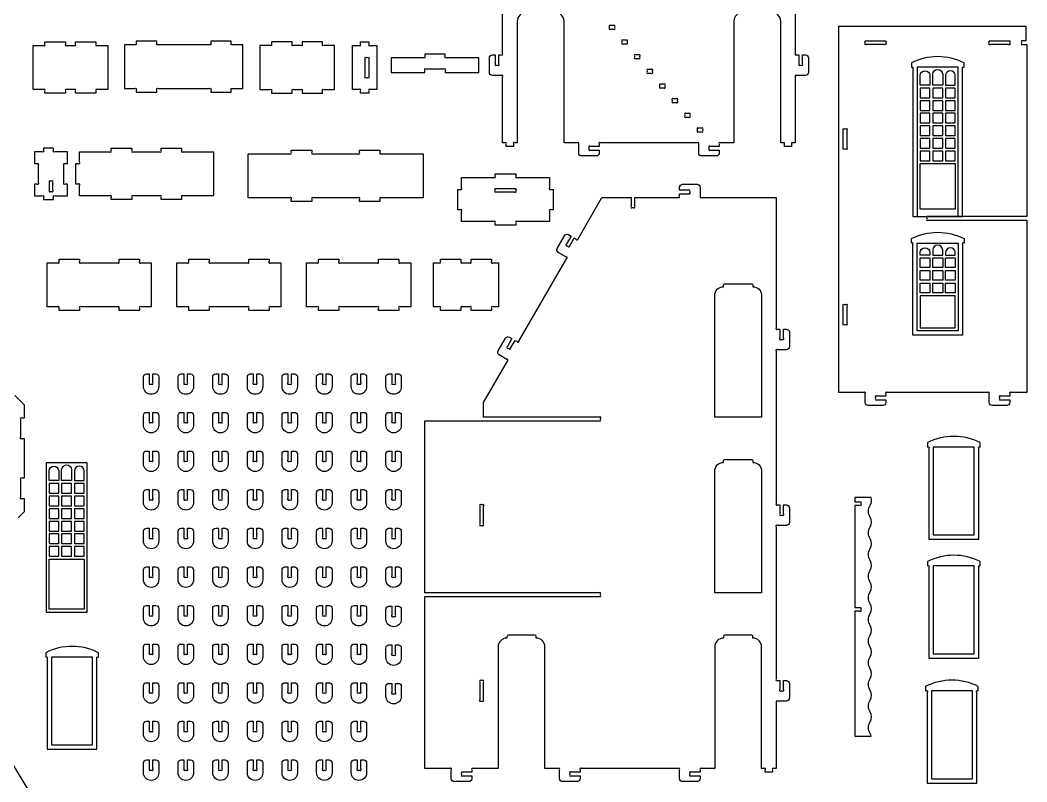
# Model space of a CAD drawing. Extents: x -47 to 298, y -129 to 173.
# Drawn here: x 160.6 to 298.2, y 3.6 to 107.6 of the extents above; entities that cross this region are included whole.
import ezdxf

# ---------------------------------------------------------------- set-up
doc = ezdxf.new("R2010")
doc.units = 0
doc.header["$MEASUREMENT"] = 0
doc.layers.get('0').update_dxf_attribs({"linetype": 'CONTINUOUS'})

msp = doc.modelspace()

# ---------------------------------------------------------------- linework, layer by layer
for points in [[(266.52, 123.9), (266.52, 103.06, 1), (266.69, 102.88), (267.02, 102.88), (267.02, 101.66, 1), (267.19, 101.48), (267.34, 101.48, 1), (267.52, 101.66), (267.52, 102.88), (267.92, 102.88, -0.414214), (268.32, 102.48), (268.32, 100.48, -0.414214), (267.92, 100.08), (266.69, 100.08, 1), (266.52, 99.9), (266.52, 90.88), (266.19, 90.88, 1), (266.02, 90.7), (266.02, 90.38), (265.02, 90.38), (265.02, 90.7, 1), (264.84, 90.88), (264.52, 90.88), (264.52, 107.48, 0.414214), (263.32, 108.68)], [(229.72, 108.68, 0.414214), (228.52, 107.48), (228.52, 90.88), (228.19, 90.88, 1), (228.02, 90.7), (228.02, 90.38), (227.02, 90.38), (227.02, 90.7, 1), (226.84, 90.88), (226.52, 90.88), (226.52, 99.9, 1), (226.34, 100.08), (225.12, 100.08, -0.414214), (224.72, 100.48), (224.72, 102.48, -0.414214), (225.12, 102.88), (225.52, 102.88), (225.52, 101.66, 1), (225.69, 101.48), (225.84, 101.48, 1), (226.02, 101.66), (226.02, 102.88), (226.34, 102.88, 1), (226.52, 103.06), (226.52, 114.38)], [(259.32, 108.68, 0.414214), (258.12, 107.48), (258.12, 90.88), (256.29, 90.88, 1), (256.12, 90.7), (256.12, 90.38), (254.89, 90.38, 1), (254.72, 90.2), (254.72, 90.06, 1), (254.89, 89.88), (256.12, 89.88), (256.12, 89.48, -0.414214), (255.72, 89.08), (253.72, 89.08, -0.414214), (253.32, 89.48), (253.32, 90.7, 1), (253.14, 90.88), (239.89, 90.88, 1), (239.72, 90.7), (239.72, 90.38), (238.49, 90.38, 1), (238.32, 90.2), (238.32, 90.06, 1), (238.49, 89.88), (239.72, 89.88), (239.72, 89.48, -0.414214), (239.32, 89.08), (237.32, 89.08, -0.414214), (236.92, 89.48), (236.92, 90.7, 1), (236.74, 90.88), (234.92, 90.88), (234.92, 107.48, 0.414214), (233.72, 108.68)], [(159.86, 56.38), (161.14, 55.1), (161.14, 53.46, -1), (160.96, 53.28), (160.82, 53.28, 1), (160.64, 53.1), (160.64, 50.66, 1), (160.82, 50.48), (161.14, 50.48), (161.14, 45.08), (160.82, 45.08, 1), (160.64, 44.9), (160.64, 42.46, 1), (160.82, 42.28), (161.14, 42.28), (161.14, 40.47), (160.31, 39.63)]]:
    msp.add_lwpolyline(points, format="xyb")
for points in [[(241.28, 106.38), (241.67, 106.38, 1), (241.85, 106.56), (241.85, 106.7, 1), (241.67, 106.88), (241.28, 106.88, 1), (241.1, 106.7), (241.1, 106.56, 1)], [(298.02, 104.79), (297.59, 104.79, 1), (297.42, 104.61), (297.42, 104.47, 1), (297.59, 104.29), (298.16, 104.29), (298.16, 80.79), (284.66, 80.79, 1), (284.48, 80.61), (284.48, 80.47, 1), (284.66, 80.29), (298.16, 80.29), (298.16, 56.79), (296, 56.79, 1), (295.82, 56.61), (295.82, 56.29), (294.6, 56.29, 1), (294.42, 56.11), (294.42, 55.97, 1), (294.6, 55.79), (295.82, 55.79), (295.82, 55.39, -0.414214), (295.42, 54.99), (293.42, 54.99, -0.414214), (293.02, 55.39), (293.02, 56.61, 1), (292.84, 56.79), (279.06, 56.79, 1), (278.88, 56.61), (278.88, 56.29), (277.66, 56.29, 1), (277.48, 56.11), (277.48, 55.97, 1), (277.66, 55.79), (278.88, 55.79), (278.88, 55.39, -0.414214), (278.48, 54.99), (276.48, 54.99, -0.414214), (276.08, 55.39), (276.08, 56.61, 1), (275.91, 56.79), (272.48, 56.79), (272.48, 106.79), (298.02, 106.79)], [(172.55, 98.15), (171.12, 98.15, 1), (170.95, 97.97), (170.95, 97.65), (168.15, 97.65), (168.15, 97.97, 1), (167.97, 98.15), (166.95, 98.15, 1), (166.77, 97.97), (166.77, 97.65), (163.97, 97.65), (163.97, 97.97, 1), (163.79, 98.15), (162.36, 98.15), (162.36, 104.15), (163.79, 104.15, 1), (163.97, 104.32), (163.97, 104.65), (166.77, 104.65), (166.77, 104.32, 1), (166.95, 104.15), (167.97, 104.15, 1), (168.15, 104.32), (168.15, 104.65), (170.95, 104.65), (170.95, 104.32, 1), (171.12, 104.15), (172.55, 104.15)], [(179.26, 97.78), (179.26, 98.1, -1), (179.44, 98.28), (186.46, 98.28, -1), (186.64, 98.1), (186.64, 97.78), (189.44, 97.78), (189.44, 98.1, -1), (189.61, 98.28), (191.04, 98.28), (191.04, 104.28), (189.61, 104.28, -1), (189.44, 104.46), (189.44, 104.78), (186.64, 104.78), (186.64, 104.46, -1), (186.46, 104.28), (179.44, 104.28, -1), (179.26, 104.46), (179.26, 104.78), (176.46, 104.78), (176.46, 104.46, -1), (176.28, 104.28), (174.85, 104.28), (174.85, 98.28), (176.28, 98.28, -1), (176.46, 98.1), (176.46, 97.78)], [(201.92, 97.65), (201.92, 97.97, -1), (202.1, 98.15), (203.53, 98.15), (203.53, 104.15), (202.1, 104.15, -1), (201.92, 104.32), (201.92, 104.65), (199.12, 104.65), (199.12, 104.32, -1), (198.95, 104.15), (197.93, 104.15, -1), (197.75, 104.32), (197.75, 104.65), (194.95, 104.65), (194.95, 104.15), (193.34, 104.15), (193.34, 98.15), (194.77, 98.15, -1), (194.95, 97.97), (194.95, 97.65), (197.75, 97.65), (197.75, 97.97, -1), (197.93, 98.15), (198.95, 98.15, -1), (199.12, 97.97), (199.12, 97.65)], [(209.35, 98.15), (208.41, 98.15, 1), (208.23, 97.97), (208.23, 97.65), (207.11, 97.65), (207.11, 97.97, 1), (206.94, 98.15), (205.99, 98.15), (205.99, 104.15), (206.94, 104.15, 1), (207.11, 104.32), (207.11, 104.65), (208.23, 104.65), (208.23, 104.32, 1), (208.41, 104.15), (209.35, 104.15)], [(242.82, 104.7), (242.82, 104.56, 1), (243, 104.38), (243.39, 104.38, 1), (243.57, 104.56), (243.57, 104.7, 1), (243.39, 104.88), (243, 104.88, 1)], [(276.26, 104.79), (278.71, 104.79, -1), (278.88, 104.61), (278.88, 104.47, -1), (278.71, 104.29), (276.26, 104.29, -1), (276.08, 104.47), (276.08, 104.61, -1)], [(295.64, 104.29), (293.2, 104.29, -1), (293.02, 104.47), (293.02, 104.61, -1), (293.2, 104.79), (295.64, 104.79, -1), (295.82, 104.61), (295.82, 104.47, -1)], [(208.23, 102.37), (208.23, 99.92, -1), (208.05, 99.75), (207.91, 99.75, -1), (207.73, 99.92), (207.73, 102.37, -1), (207.91, 102.55), (208.05, 102.55, -1)], [(215.87, 100.47), (215.87, 100.79, -1), (216.05, 100.97), (218.5, 100.97, -1), (218.67, 100.79), (218.67, 100.47), (223.27, 100.47), (223.27, 102.47), (218.85, 102.47, -1), (218.67, 102.64), (218.67, 102.97), (215.87, 102.97), (215.87, 102.64, -1), (215.7, 102.47), (211.27, 102.47), (211.27, 100.47)], [(245.29, 102.56), (245.29, 102.7, 1), (245.11, 102.88), (244.72, 102.88, 1), (244.54, 102.7), (244.54, 102.56, 1), (244.72, 102.38), (245.11, 102.38, 1)], [(282.38, 101.19), (282.4, 101.19, -1), (282.58, 101.01), (282.58, 80.79), (289.38, 80.79), (289.38, 101.01, -1), (289.55, 101.19), (289.58, 101.19), (289.58, 101.79, 0.238913), (282.38, 101.79)], [(246.44, 100.38), (246.83, 100.38, 1), (247.01, 100.56), (247.01, 100.7, 1), (246.83, 100.88), (246.44, 100.88, 1), (246.26, 100.7), (246.26, 100.56, 1)], [(284.9, 100.07), (284.9, 98.75), (283.58, 98.75), (283.58, 100.07, -1)], [(285.3, 98.75), (285.3, 100.21, -1), (286.66, 100.21), (286.66, 98.75)], [(287.06, 100.07), (287.06, 98.75), (288.38, 98.75), (288.38, 100.07, 1)], [(248.15, 98.38), (248.55, 98.38, 1), (248.72, 98.56), (248.72, 98.7, 1), (248.55, 98.88), (248.15, 98.88, 1), (247.98, 98.7), (247.98, 98.56, 1)], [(249.87, 96.38), (250.27, 96.38, 1), (250.44, 96.56), (250.44, 96.7, 1), (250.27, 96.88), (249.87, 96.88, 1), (249.7, 96.7), (249.7, 96.56, 1)], [(251.59, 94.38), (251.98, 94.38, 1), (252.16, 94.56), (252.16, 94.7, 1), (251.98, 94.88), (251.59, 94.88, 1), (251.41, 94.7), (251.41, 94.56, 1)], [(253.31, 92.38), (253.7, 92.38, 1), (253.88, 92.56), (253.88, 92.7, 1), (253.7, 92.88), (253.31, 92.88, 1), (253.13, 92.7), (253.13, 92.56, 1)], [(273.58, 92.61), (273.58, 90.17, -1), (273.41, 89.99), (273.33, 89.99), (273.26, 89.99, -1), (273.08, 90.17), (273.08, 92.61, -1), (273.26, 92.79), (273.41, 92.79, -1)], [(165.17, 83.13), (165.17, 83.45, -1), (165.34, 83.63), (167.07, 83.63), (167.07, 85.23), (166.74, 85.23, -1), (166.57, 85.41), (166.57, 87.85, -1), (166.74, 88.03), (167.07, 88.03), (167.07, 89.63), (165.34, 89.63, -1), (165.17, 89.81), (165.17, 90.13), (163.77, 90.13), (163.77, 89.81, -1), (163.59, 89.63), (162.57, 89.63), (162.57, 88.03), (162.89, 88.03, -1), (163.07, 87.85), (163.07, 85.41, -1), (162.89, 85.23), (162.57, 85.23), (162.57, 83.63), (163.59, 83.63, -1), (163.77, 83.45), (163.77, 83.13)], [(187, 83.63), (182.83, 83.63, 1), (182.66, 83.45), (182.66, 83.13), (179.86, 83.13), (179.86, 83.45, 1), (179.68, 83.63), (176.02, 83.63, 1), (175.84, 83.45), (175.84, 83.13), (173.04, 83.13), (173.04, 83.45, 1), (172.86, 83.63), (168.7, 83.63), (168.7, 85.05, 1), (168.52, 85.23), (168.2, 85.23), (168.2, 88.03), (168.52, 88.03, 1), (168.7, 88.21), (168.7, 89.63), (172.86, 89.63, 1), (173.04, 89.81), (173.04, 90.13), (175.84, 90.13), (175.84, 89.81, 1), (176.02, 89.63), (179.68, 89.63, 1), (179.86, 89.81), (179.86, 90.13), (182.66, 90.13), (182.66, 89.81, 1), (182.83, 89.63), (187, 89.63)], [(200.43, 89.86), (200.43, 89.54, 1), (200.61, 89.36), (206.79, 89.36, 1), (206.96, 89.54), (206.96, 89.86), (209.76, 89.86), (209.76, 89.54, 1), (209.94, 89.36), (215.66, 89.36), (215.66, 83.36), (209.94, 83.36, 1), (209.76, 83.19), (209.76, 82.86), (206.96, 82.86), (206.96, 83.19, 1), (206.79, 83.36), (200.61, 83.36, 1), (200.43, 83.19), (200.43, 82.86), (197.63, 82.86), (197.63, 83.19, 1), (197.45, 83.36), (191.74, 83.36), (191.74, 89.36), (197.45, 89.36, 1), (197.63, 89.54), (197.63, 89.86)], [(164.57, 85.45), (164.57, 84.41, 1), (164.74, 84.23), (164.89, 84.23, 1), (165.07, 84.41), (165.07, 85.45, 1), (164.89, 85.63), (164.74, 85.63, 1)], [(225.52, 79.62), (225.52, 79.94, 1), (225.34, 80.12), (220.92, 80.12), (220.92, 81.54, 1), (220.74, 81.72), (220.42, 81.72), (220.42, 84.52), (220.74, 84.52, 1), (220.92, 84.69), (220.92, 86.12), (225.34, 86.12, 1), (225.52, 86.29), (225.52, 86.62), (228.32, 86.62), (228.32, 86.29, 1), (228.5, 86.12), (232.92, 86.12), (232.92, 84.69, 1), (233.1, 84.52), (233.42, 84.52), (233.42, 81.72), (233.1, 81.72, 1), (232.92, 81.54), (232.92, 80.12), (228.5, 80.12, 1), (228.32, 79.94), (228.32, 79.62)], [(244.26, 82.02), (244.4, 82.02, 1), (244.58, 82.19), (244.58, 83.42), (250.71, 83.42), (250.71, 83.92), (251.94, 83.92, 1), (252.11, 84.09), (252.11, 84.24, 1), (251.94, 84.42), (250.71, 84.42), (250.71, 84.82, -0.414214), (251.11, 85.22), (253.11, 85.22, -0.414214), (253.51, 84.82), (253.51, 83.42), (263.91, 83.42), (263.91, 65.59, 1), (264.09, 65.42), (264.41, 65.42), (264.41, 64.19, 1), (264.59, 64.02), (264.74, 64.02, 1), (264.91, 64.19), (264.91, 65.42), (265.31, 65.42, -0.414214), (265.71, 65.02), (265.71, 63.02, -0.414214), (265.31, 62.62), (264.09, 62.62, 1), (263.91, 62.44), (263.91, 41.59, 1), (264.09, 41.42), (264.41, 41.42), (264.41, 40.19, 1), (264.59, 40.02), (264.74, 40.02, 1), (264.91, 40.19), (264.91, 41.42), (265.31, 41.42, -0.414214), (265.71, 41.02), (265.71, 39.02, -0.414214), (265.31, 38.62), (264.09, 38.62, 1), (263.91, 38.44), (263.91, 17.59, 1), (264.09, 17.42), (264.41, 17.42), (264.41, 16.19, 1), (264.59, 16.02), (264.74, 16.02, 1), (264.91, 16.19), (264.91, 17.42), (265.31, 17.42, -0.414214), (265.71, 17.02), (265.71, 15.02, -0.414214), (265.31, 14.62), (263.91, 14.62), (263.91, 5.42), (263.59, 5.42, 1), (263.41, 5.24), (263.41, 4.92), (262.41, 4.92), (262.41, 5.24, 1), (262.24, 5.42), (261.91, 5.42), (261.91, 22.02, 0.414214), (260.71, 23.22), (260.71, 23.42, 0.414214), (260.51, 23.62), (256.91, 23.62, 0.414214), (256.71, 23.42), (256.71, 23.22, 0.414214), (255.51, 22.02), (255.51, 5.42), (253.69, 5.42, 1), (253.51, 5.24), (253.51, 4.92), (252.29, 4.92, 1), (252.11, 4.74), (252.11, 4.59, 1), (252.29, 4.42), (253.51, 4.42), (253.51, 4.02, -0.414214), (253.11, 3.62), (251.11, 3.62, -0.414214), (250.71, 4.02), (250.71, 5.24, 1), (250.54, 5.42), (237.29, 5.42, 1), (237.11, 5.24), (237.11, 4.92), (235.89, 4.92, 1), (235.71, 4.74), (235.71, 4.59, 1), (235.89, 4.42), (237.11, 4.42), (237.11, 4.02, -0.414214), (236.71, 3.62), (234.71, 3.62, -0.414214), (234.31, 4.02), (234.31, 5.24, 1), (234.14, 5.42), (232.31, 5.42), (232.31, 22.02, 0.414214), (231.11, 23.22), (231.11, 23.42, 0.414214), (230.91, 23.62), (227.31, 23.62, 0.414214), (227.11, 23.42), (227.11, 23.22, 0.414214), (225.91, 22.02), (225.91, 5.42), (222.49, 5.42, 1), (222.31, 5.24), (222.31, 4.92), (221.09, 4.92, 1), (220.91, 4.74), (220.91, 4.59, 1), (221.09, 4.42), (222.31, 4.42), (222.31, 4.02, -0.414214), (221.91, 3.62), (219.91, 3.62, -0.414214), (219.51, 4.02), (219.51, 5.24, 1), (219.34, 5.42), (215.91, 5.42), (215.91, 28.92), (239.74, 28.92, 1), (239.91, 29.09), (239.91, 29.24, 1), (239.74, 29.42), (215.91, 29.42), (215.91, 52.92), (239.74, 52.92, 1), (239.91, 53.09), (239.91, 53.24, 1), (239.74, 53.42), (223.91, 53.42), (223.91, 55.42), (227.17, 61.05, 1), (227.1, 61.29), (226.04, 61.91, -0.414214), (225.9, 62.45), (226.9, 64.18, -0.414214), (227.44, 64.33), (227.79, 64.13), (227.18, 63.07, 1), (227.24, 62.83), (227.37, 62.76, 1), (227.61, 62.82), (228.22, 63.88), (228.5, 63.72, 1), (228.74, 63.78), (235.25, 75.05, 1), (235.18, 75.29), (234.13, 75.91, -0.414214), (233.98, 76.45), (234.98, 78.18, -0.414214), (235.53, 78.33), (235.87, 78.13), (235.26, 77.07, 1), (235.32, 76.83), (235.45, 76.76, 1), (235.69, 76.82), (236.3, 77.88), (236.58, 77.72, 1), (236.83, 77.78), (240.08, 83.42), (244.08, 83.42), (244.08, 82.19, 1)], [(228.14, 84.12), (225.7, 84.12, -1), (225.52, 84.29), (225.52, 84.44, -1), (225.7, 84.62), (228.14, 84.62, -1), (228.32, 84.44), (228.32, 84.29, -1)], [(289.58, 77.19), (289.55, 77.19, 1), (289.38, 77.01), (289.38, 64.59), (282.58, 64.59), (282.58, 77.01, 1), (282.4, 77.19), (282.38, 77.19), (282.38, 77.79, -0.238913), (289.58, 77.79)], [(284.9, 75.87), (284.9, 75.55), (283.58, 75.55), (283.58, 75.87, -1)], [(286.66, 75.55), (286.66, 76.21, 1), (285.3, 76.21), (285.3, 75.55)], [(287.06, 75.87), (287.06, 75.55), (288.38, 75.55), (288.38, 75.87, 1)], [(178.51, 68.48), (177.08, 68.48, 1), (176.9, 68.3), (176.9, 67.98), (174.1, 67.98), (174.1, 68.3, 1), (173.92, 68.48), (168.88, 68.48, 1), (168.7, 68.3), (168.7, 67.98), (165.9, 67.98), (165.9, 68.3, 1), (165.72, 68.48), (164.29, 68.48), (164.29, 74.48), (165.72, 74.48, 1), (165.9, 74.66), (165.9, 74.98), (168.7, 74.98), (168.7, 74.66, 1), (168.88, 74.48), (173.92, 74.48, 1), (174.1, 74.66), (174.1, 74.98), (176.9, 74.98), (176.9, 74.66, 1), (177.08, 74.48), (178.51, 74.48)], [(182.02, 74.48), (183.45, 74.48, 1), (183.62, 74.66), (183.62, 74.98), (186.42, 74.98), (186.42, 74.66, 1), (186.6, 74.48), (191.65, 74.48, 1), (191.83, 74.66), (191.83, 74.98), (194.63, 74.98), (194.63, 74.66, 1), (194.8, 74.48), (196.23, 74.48), (196.23, 68.48), (194.8, 68.48, 1), (194.63, 68.3), (194.63, 67.98), (191.83, 67.98), (191.83, 68.3, 1), (191.65, 68.48), (186.6, 68.48, 1), (186.42, 68.3), (186.42, 67.98), (183.62, 67.98), (183.62, 68.3, 1), (183.45, 68.48), (182.02, 68.48)], [(199.74, 74.48), (201.17, 74.48, 1), (201.35, 74.66), (201.35, 74.98), (204.15, 74.98), (204.15, 74.66, 1), (204.33, 74.48), (209.37, 74.48, 1), (209.55, 74.66), (209.55, 74.98), (212.35, 74.98), (212.35, 74.66, 1), (212.53, 74.48), (213.96, 74.48), (213.96, 68.48), (212.53, 68.48, 1), (212.35, 68.3), (212.35, 67.98), (209.55, 67.98), (209.55, 68.3, 1), (209.37, 68.48), (204.33, 68.48, 1), (204.15, 68.3), (204.15, 67.98), (201.35, 67.98), (201.35, 68.3, 1), (201.17, 68.48), (199.74, 68.48)], [(217.06, 74.48), (217.86, 74.48, 1), (218.03, 74.66), (218.03, 74.98), (220.83, 74.98), (220.83, 74.66, 1), (221.01, 74.48), (222.03, 74.48, 1), (222.21, 74.66), (222.21, 74.98), (225.01, 74.98), (225.01, 74.66, 1), (225.19, 74.48), (225.98, 74.48), (225.98, 68.48), (225.19, 68.48, 1), (225.01, 68.3), (225.01, 67.98), (222.21, 67.98), (222.21, 68.3, 1), (222.03, 68.48), (221.01, 68.48, 1), (220.83, 68.3), (220.83, 67.98), (218.03, 67.98), (218.03, 68.3, 1), (217.86, 68.48), (217.06, 68.48)], [(261.91, 70.02), (261.91, 53.42), (255.51, 53.42), (255.51, 70.02, -0.414214), (256.71, 71.22), (256.71, 71.42, -0.414214), (256.91, 71.62), (260.51, 71.62, -0.414214), (260.71, 71.42), (260.71, 71.22, -0.414214)], [(273.58, 68.61), (273.58, 66.17, -1), (273.41, 65.99), (273.33, 65.99), (273.26, 65.99, -1), (273.08, 66.17), (273.08, 68.61, -1), (273.26, 68.79), (273.41, 68.79, -1)], [(178.24, 59.32), (178.24, 58.1, 1), (178.42, 57.92), (178.57, 57.92, 1), (178.74, 58.1), (178.74, 59.32), (179.14, 59.32, -0.414214), (179.54, 58.92), (179.54, 57.57, -1), (177.44, 57.57), (177.44, 58.92, -0.414214), (177.84, 59.32)], [(182.98, 59.32), (182.98, 58.1, 1), (183.15, 57.92), (183.3, 57.92, 1), (183.48, 58.1), (183.48, 59.32), (183.88, 59.32, -0.414214), (184.28, 58.92), (184.28, 57.57, -1), (182.18, 57.57), (182.18, 58.92, -0.414214), (182.58, 59.32)], [(187.71, 59.32), (187.71, 58.1, 1), (187.89, 57.92), (188.03, 57.92, 1), (188.21, 58.1), (188.21, 59.32), (188.61, 59.32, -0.414214), (189.01, 58.92), (189.01, 57.57, -1), (186.91, 57.57), (186.91, 58.92, -0.414214), (187.31, 59.32)], [(192.44, 59.32), (192.44, 58.1, 1), (192.62, 57.92), (192.77, 57.92, 1), (192.94, 58.1), (192.94, 59.32), (193.34, 59.32, -0.414214), (193.74, 58.92), (193.74, 57.57, -1), (191.64, 57.57), (191.64, 58.92, -0.414214), (192.04, 59.32)], [(197.18, 59.32), (197.18, 58.1, 1), (197.35, 57.92), (197.5, 57.92, 1), (197.68, 58.1), (197.68, 59.32), (198.08, 59.32, -0.414214), (198.48, 58.92), (198.48, 57.57, -1), (196.38, 57.57), (196.38, 58.92, -0.414214), (196.78, 59.32)], [(201.91, 59.32), (201.91, 58.1, 1), (202.09, 57.92), (202.23, 57.92, 1), (202.41, 58.1), (202.41, 59.32), (202.81, 59.32, -0.414214), (203.21, 58.92), (203.21, 57.57, -1), (201.11, 57.57), (201.11, 58.92, -0.414214), (201.51, 59.32)], [(206.64, 59.32), (206.64, 58.1, 1), (206.82, 57.92), (206.97, 57.92, 1), (207.14, 58.1), (207.14, 59.32), (207.54, 59.32, -0.414214), (207.94, 58.92), (207.94, 57.57, -1), (205.84, 57.57), (205.84, 58.92, -0.414214), (206.24, 59.32)], [(211.38, 59.32), (211.38, 58.1, 1), (211.55, 57.92), (211.7, 57.92, 1), (211.88, 58.1), (211.88, 59.32), (212.28, 59.32, -0.414214), (212.68, 58.92), (212.68, 57.57, -1), (210.58, 57.57), (210.58, 58.92, -0.414214), (210.98, 59.32)], [(178.24, 54.05), (178.24, 52.82, 1), (178.42, 52.65), (178.57, 52.65, 1), (178.74, 52.82), (178.74, 54.05), (179.14, 54.05, -0.414214), (179.54, 53.65), (179.54, 52.3, -1), (177.44, 52.3), (177.44, 53.65, -0.414214), (177.84, 54.05)], [(182.98, 54.05), (182.98, 52.82, 1), (183.15, 52.65), (183.3, 52.65, 1), (183.48, 52.82), (183.48, 54.05), (183.88, 54.05, -0.414214), (184.28, 53.65), (184.28, 52.3, -1), (182.18, 52.3), (182.18, 53.65, -0.414214), (182.58, 54.05)], [(187.71, 54.05), (187.71, 52.82, 1), (187.89, 52.65), (188.03, 52.65, 1), (188.21, 52.82), (188.21, 54.05), (188.61, 54.05, -0.414214), (189.01, 53.65), (189.01, 52.3, -1), (186.91, 52.3), (186.91, 53.65, -0.414214), (187.31, 54.05)], [(192.44, 54.05), (192.44, 52.82, 1), (192.62, 52.65), (192.77, 52.65, 1), (192.94, 52.82), (192.94, 54.05), (193.34, 54.05, -0.414214), (193.74, 53.65), (193.74, 52.3, -1), (191.64, 52.3), (191.64, 53.65, -0.414214), (192.04, 54.05)], [(197.18, 54.05), (197.18, 52.82, 1), (197.35, 52.65), (197.5, 52.65, 1), (197.68, 52.82), (197.68, 54.05), (198.08, 54.05, -0.414214), (198.48, 53.65), (198.48, 52.3, -1), (196.38, 52.3), (196.38, 53.65, -0.414214), (196.78, 54.05)], [(201.91, 54.05), (201.91, 52.82, 1), (202.09, 52.65), (202.23, 52.65, 1), (202.41, 52.82), (202.41, 54.05), (202.81, 54.05, -0.414214), (203.21, 53.65), (203.21, 52.3, -1), (201.11, 52.3), (201.11, 53.65, -0.414214), (201.51, 54.05)], [(206.64, 54.05), (206.64, 52.82, 1), (206.82, 52.65), (206.97, 52.65, 1), (207.14, 52.82), (207.14, 54.05), (207.54, 54.05, -0.414214), (207.94, 53.65), (207.94, 52.3, -1), (205.84, 52.3), (205.84, 53.65, -0.414214), (206.24, 54.05)], [(211.38, 54.05), (211.38, 52.82, 1), (211.55, 52.65), (211.7, 52.65, 1), (211.88, 52.82), (211.88, 54.05), (212.28, 54.05, -0.414214), (212.68, 53.65), (212.68, 52.3, -1), (210.58, 52.3), (210.58, 53.65, -0.414214), (210.98, 54.05)], [(284.58, 49.32), (284.6, 49.32, -1), (284.78, 49.14), (284.78, 36.72), (291.58, 36.72), (291.58, 49.14, -1), (291.76, 49.32), (291.78, 49.32), (291.78, 49.92, 0.238913), (284.58, 49.92)], [(178.24, 48.77), (178.24, 47.55, 1), (178.42, 47.37), (178.57, 47.37, 1), (178.74, 47.55), (178.74, 48.77), (179.14, 48.77, -0.414214), (179.54, 48.37), (179.54, 47.02, -1), (177.44, 47.02), (177.44, 48.37, -0.414214), (177.84, 48.77)], [(182.98, 48.77), (182.98, 47.55, 1), (183.15, 47.37), (183.3, 47.37, 1), (183.48, 47.55), (183.48, 48.77), (183.88, 48.77, -0.414214), (184.28, 48.37), (184.28, 47.02, -1), (182.18, 47.02), (182.18, 48.37, -0.414214), (182.58, 48.77)], [(187.71, 48.77), (187.71, 47.55, 1), (187.89, 47.37), (188.03, 47.37, 1), (188.21, 47.55), (188.21, 48.77), (188.61, 48.77, -0.414214), (189.01, 48.37), (189.01, 47.02, -1), (186.91, 47.02), (186.91, 48.37, -0.414214), (187.31, 48.77)], [(192.44, 48.77), (192.44, 47.55, 1), (192.62, 47.37), (192.77, 47.37, 1), (192.94, 47.55), (192.94, 48.77), (193.34, 48.77, -0.414214), (193.74, 48.37), (193.74, 47.02, -1), (191.64, 47.02), (191.64, 48.37, -0.414214), (192.04, 48.77)], [(197.18, 48.77), (197.18, 47.55, 1), (197.35, 47.37), (197.5, 47.37, 1), (197.68, 47.55), (197.68, 48.77), (198.08, 48.77, -0.414214), (198.48, 48.37), (198.48, 47.02, -1), (196.38, 47.02), (196.38, 48.37, -0.414214), (196.78, 48.77)], [(201.91, 48.77), (201.91, 47.55, 1), (202.09, 47.37), (202.23, 47.37, 1), (202.41, 47.55), (202.41, 48.77), (202.81, 48.77, -0.414214), (203.21, 48.37), (203.21, 47.02, -1), (201.11, 47.02), (201.11, 48.37, -0.414214), (201.51, 48.77)], [(206.64, 48.77), (206.64, 47.55, 1), (206.82, 47.37), (206.97, 47.37, 1), (207.14, 47.55), (207.14, 48.77), (207.54, 48.77, -0.414214), (207.94, 48.37), (207.94, 47.02, -1), (205.84, 47.02), (205.84, 48.37, -0.414214), (206.24, 48.77)], [(211.38, 48.77), (211.38, 47.55, 1), (211.55, 47.37), (211.7, 47.37, 1), (211.88, 47.55), (211.88, 48.77), (212.28, 48.77, -0.414214), (212.68, 48.37), (212.68, 47.02, -1), (210.58, 47.02), (210.58, 48.37, -0.414214), (210.98, 48.77)], [(166.26, 44.73), (166.26, 46.2, -1), (167.62, 46.2), (167.62, 44.73)], [(261.91, 46.02), (261.91, 29.42), (255.51, 29.42), (255.51, 46.02, -0.414214), (256.71, 47.22), (256.71, 47.42, -0.414214), (256.91, 47.62), (260.51, 47.62, -0.414214), (260.71, 47.42), (260.71, 47.22, -0.414214)], [(165.86, 46.05), (165.86, 44.73), (164.54, 44.73), (164.54, 46.05, -1)], [(168.02, 46.05), (168.02, 44.73), (169.34, 44.73), (169.34, 46.05, 1)], [(178.24, 43.5), (178.24, 42.28, 1), (178.42, 42.1), (178.57, 42.1, 1), (178.74, 42.28), (178.74, 43.5), (179.14, 43.5, -0.414214), (179.54, 43.1), (179.54, 41.75, -1), (177.44, 41.75), (177.44, 43.1, -0.414214), (177.84, 43.5)], [(182.98, 43.5), (182.98, 42.28, 1), (183.15, 42.1), (183.3, 42.1, 1), (183.48, 42.28), (183.48, 43.5), (183.88, 43.5, -0.414214), (184.28, 43.1), (184.28, 41.75, -1), (182.18, 41.75), (182.18, 43.1, -0.414214), (182.58, 43.5)], [(187.71, 43.5), (187.71, 42.28, 1), (187.89, 42.1), (188.03, 42.1, 1), (188.21, 42.28), (188.21, 43.5), (188.61, 43.5, -0.414214), (189.01, 43.1), (189.01, 41.75, -1), (186.91, 41.75), (186.91, 43.1, -0.414214), (187.31, 43.5)], [(192.44, 43.5), (192.44, 42.28, 1), (192.62, 42.1), (192.77, 42.1, 1), (192.94, 42.28), (192.94, 43.5), (193.34, 43.5, -0.414214), (193.74, 43.1), (193.74, 41.75, -1), (191.64, 41.75), (191.64, 43.1, -0.414214), (192.04, 43.5)], [(197.18, 43.5), (197.18, 42.28, 1), (197.35, 42.1), (197.5, 42.1, 1), (197.68, 42.28), (197.68, 43.5), (198.08, 43.5, -0.414214), (198.48, 43.1), (198.48, 41.75, -1), (196.38, 41.75), (196.38, 43.1, -0.414214), (196.78, 43.5)], [(201.91, 43.5), (201.91, 42.28, 1), (202.09, 42.1), (202.23, 42.1, 1), (202.41, 42.28), (202.41, 43.5), (202.81, 43.5, -0.414214), (203.21, 43.1), (203.21, 41.75, -1), (201.11, 41.75), (201.11, 43.1, -0.414214), (201.51, 43.5)], [(206.64, 43.5), (206.64, 42.28, 1), (206.82, 42.1), (206.97, 42.1, 1), (207.14, 42.28), (207.14, 43.5), (207.54, 43.5, -0.414214), (207.94, 43.1), (207.94, 41.75, -1), (205.84, 41.75), (205.84, 43.1, -0.414214), (206.24, 43.5)], [(211.38, 43.5), (211.38, 42.28, 1), (211.55, 42.1), (211.7, 42.1, 1), (211.88, 42.28), (211.88, 43.5), (212.28, 43.5, -0.414214), (212.68, 43.1), (212.68, 41.75, -1), (210.58, 41.75), (210.58, 43.1, -0.414214), (210.98, 43.5)], [(223.41, 41.24), (223.41, 38.79, 1), (223.59, 38.62), (223.66, 38.62), (223.74, 38.62, 1), (223.91, 38.79), (223.91, 41.24, 1), (223.74, 41.42), (223.59, 41.42, 1)], [(276.9, 9.84, 0.076889), (276.75, 10.17, -0.300981), (276.75, 11.8, 0.300981), (276.75, 13.13, -0.300981), (276.75, 14.76, 0.300981), (276.75, 16.08, -0.300981), (276.75, 17.72, 0.300981), (276.75, 19.04, -0.300981), (276.75, 20.67, 0.300981), (276.75, 22, -0.300981), (276.75, 23.63, 0.300981), (276.75, 24.95, -0.300981), (276.75, 26.59, 0.300981), (276.75, 27.91, -0.300981), (276.75, 29.54, 0.300981), (276.75, 30.87, -0.300981), (276.75, 32.5, 0.300981), (276.75, 33.82, -0.300981), (276.75, 35.46, 0.300981), (276.75, 36.78, -0.300981), (276.75, 38.41, 0.300981), (276.75, 39.74, -0.300981), (276.75, 41.37, 0.236244), (276.88, 42.43), (274.66, 42.43), (274.66, 41.83), (275.29, 41.83, -1), (275.46, 41.66), (275.46, 41.51, -1), (275.29, 41.33), (274.66, 41.33), (274.66, 27.39), (275.29, 27.39, -1), (275.46, 27.21), (275.46, 27.07, -1), (275.29, 26.89), (274.66, 26.89), (274.66, 9.84)], [(178.24, 38.23), (178.24, 37, 1), (178.42, 36.83), (178.57, 36.83, 1), (178.74, 37), (178.74, 38.23), (179.14, 38.23, -0.414214), (179.54, 37.83), (179.54, 36.48, -1), (177.44, 36.48), (177.44, 37.83, -0.414214), (177.84, 38.23)], [(182.98, 38.23), (182.98, 37, 1), (183.15, 36.83), (183.3, 36.83, 1), (183.48, 37), (183.48, 38.23), (183.88, 38.23, -0.414214), (184.28, 37.83), (184.28, 36.48, -1), (182.18, 36.48), (182.18, 37.83, -0.414214), (182.58, 38.23)], [(187.71, 38.23), (187.71, 37, 1), (187.89, 36.83), (188.03, 36.83, 1), (188.21, 37), (188.21, 38.23), (188.61, 38.23, -0.414214), (189.01, 37.83), (189.01, 36.48, -1), (186.91, 36.48), (186.91, 37.83, -0.414214), (187.31, 38.23)], [(192.44, 38.23), (192.44, 37, 1), (192.62, 36.83), (192.77, 36.83, 1), (192.94, 37), (192.94, 38.23), (193.34, 38.23, -0.414214), (193.74, 37.83), (193.74, 36.48, -1), (191.64, 36.48), (191.64, 37.83, -0.414214), (192.04, 38.23)], [(197.18, 38.23), (197.18, 37, 1), (197.35, 36.83), (197.5, 36.83, 1), (197.68, 37), (197.68, 38.23), (198.08, 38.23, -0.414214), (198.48, 37.83), (198.48, 36.48, -1), (196.38, 36.48), (196.38, 37.83, -0.414214), (196.78, 38.23)], [(201.91, 38.23), (201.91, 37, 1), (202.09, 36.83), (202.23, 36.83, 1), (202.41, 37), (202.41, 38.23), (202.81, 38.23, -0.414214), (203.21, 37.83), (203.21, 36.48, -1), (201.11, 36.48), (201.11, 37.83, -0.414214), (201.51, 38.23)], [(206.64, 38.23), (206.64, 37, 1), (206.82, 36.83), (206.97, 36.83, 1), (207.14, 37), (207.14, 38.23), (207.54, 38.23, -0.414214), (207.94, 37.83), (207.94, 36.48, -1), (205.84, 36.48), (205.84, 37.83, -0.414214), (206.24, 38.23)], [(211.38, 38.23), (211.38, 37, 1), (211.55, 36.83), (211.7, 36.83, 1), (211.88, 37), (211.88, 38.23), (212.28, 38.23, -0.414214), (212.68, 37.83), (212.68, 36.48, -1), (210.58, 36.48), (210.58, 37.83, -0.414214), (210.98, 38.23)], [(284.58, 33.08), (284.6, 33.08, -1), (284.78, 32.9), (284.78, 20.48), (291.58, 20.48), (291.58, 32.9, -1), (291.76, 33.08), (291.78, 33.08), (291.78, 33.68, 0.238913), (284.58, 33.68)], [(178.24, 32.95), (178.24, 31.73, 1), (178.42, 31.55), (178.57, 31.55, 1), (178.74, 31.73), (178.74, 32.95), (179.14, 32.95, -0.414214), (179.54, 32.55), (179.54, 31.2, -1), (177.44, 31.2), (177.44, 32.55, -0.414214), (177.84, 32.95)], [(182.98, 32.95), (182.98, 31.73, 1), (183.15, 31.55), (183.3, 31.55, 1), (183.48, 31.73), (183.48, 32.95), (183.88, 32.95, -0.414214), (184.28, 32.55), (184.28, 31.2, -1), (182.18, 31.2), (182.18, 32.55, -0.414214), (182.58, 32.95)], [(187.71, 32.95), (187.71, 31.73, 1), (187.89, 31.55), (188.03, 31.55, 1), (188.21, 31.73), (188.21, 32.95), (188.61, 32.95, -0.414214), (189.01, 32.55), (189.01, 31.2, -1), (186.91, 31.2), (186.91, 32.55, -0.414214), (187.31, 32.95)], [(192.44, 32.95), (192.44, 31.73, 1), (192.62, 31.55), (192.77, 31.55, 1), (192.94, 31.73), (192.94, 32.95), (193.34, 32.95, -0.414214), (193.74, 32.55), (193.74, 31.2, -1), (191.64, 31.2), (191.64, 32.55, -0.414214), (192.04, 32.95)], [(197.18, 32.95), (197.18, 31.73, 1), (197.35, 31.55), (197.5, 31.55, 1), (197.68, 31.73), (197.68, 32.95), (198.08, 32.95, -0.414214), (198.48, 32.55), (198.48, 31.2, -1), (196.38, 31.2), (196.38, 32.55, -0.414214), (196.78, 32.95)], [(201.91, 32.95), (201.91, 31.73, 1), (202.09, 31.55), (202.23, 31.55, 1), (202.41, 31.73), (202.41, 32.95), (202.81, 32.95, -0.414214), (203.21, 32.55), (203.21, 31.2, -1), (201.11, 31.2), (201.11, 32.55, -0.414214), (201.51, 32.95)], [(206.64, 32.95), (206.64, 31.73, 1), (206.82, 31.55), (206.97, 31.55, 1), (207.14, 31.73), (207.14, 32.95), (207.54, 32.95, -0.414214), (207.94, 32.55), (207.94, 31.2, -1), (205.84, 31.2), (205.84, 32.55, -0.414214), (206.24, 32.95)], [(211.38, 32.95), (211.38, 31.73, 1), (211.55, 31.55), (211.7, 31.55, 1), (211.88, 31.73), (211.88, 32.95), (212.28, 32.95, -0.414214), (212.68, 32.55), (212.68, 31.2, -1), (210.58, 31.2), (210.58, 32.55, -0.414214), (210.98, 32.95)], [(178.24, 27.68), (178.24, 26.46, 1), (178.42, 26.28), (178.57, 26.28, 1), (178.74, 26.46), (178.74, 27.68), (179.14, 27.68, -0.414214), (179.54, 27.28), (179.54, 25.93, -1), (177.44, 25.93), (177.44, 27.28, -0.414214), (177.84, 27.68)], [(182.98, 27.68), (182.98, 26.46, 1), (183.15, 26.28), (183.3, 26.28, 1), (183.48, 26.46), (183.48, 27.68), (183.88, 27.68, -0.414214), (184.28, 27.28), (184.28, 25.93, -1), (182.18, 25.93), (182.18, 27.28, -0.414214), (182.58, 27.68)], [(187.71, 27.68), (187.71, 26.46, 1), (187.89, 26.28), (188.03, 26.28, 1), (188.21, 26.46), (188.21, 27.68), (188.61, 27.68, -0.414214), (189.01, 27.28), (189.01, 25.93, -1), (186.91, 25.93), (186.91, 27.28, -0.414214), (187.31, 27.68)], [(192.44, 27.68), (192.44, 26.46, 1), (192.62, 26.28), (192.77, 26.28, 1), (192.94, 26.46), (192.94, 27.68), (193.34, 27.68, -0.414214), (193.74, 27.28), (193.74, 25.93, -1), (191.64, 25.93), (191.64, 27.28, -0.414214), (192.04, 27.68)], [(197.18, 27.68), (197.18, 26.46, 1), (197.35, 26.28), (197.5, 26.28, 1), (197.68, 26.46), (197.68, 27.68), (198.08, 27.68, -0.414214), (198.48, 27.28), (198.48, 25.93, -1), (196.38, 25.93), (196.38, 27.28, -0.414214), (196.78, 27.68)], [(201.91, 27.68), (201.91, 26.46, 1), (202.09, 26.28), (202.23, 26.28, 1), (202.41, 26.46), (202.41, 27.68), (202.81, 27.68, -0.414214), (203.21, 27.28), (203.21, 25.93, -1), (201.11, 25.93), (201.11, 27.28, -0.414214), (201.51, 27.68)], [(206.64, 27.68), (206.64, 26.46, 1), (206.82, 26.28), (206.97, 26.28, 1), (207.14, 26.46), (207.14, 27.68), (207.54, 27.68, -0.414214), (207.94, 27.28), (207.94, 25.93, -1), (205.84, 25.93), (205.84, 27.28, -0.414214), (206.24, 27.68)], [(211.38, 27.57), (211.38, 26.35, 1), (211.55, 26.17), (211.7, 26.17, 1), (211.88, 26.35), (211.88, 27.57), (212.28, 27.57, -0.414214), (212.68, 27.17), (212.68, 25.82, -1), (210.58, 25.82), (210.58, 27.17, -0.414214), (210.98, 27.57)], [(164.09, 20.63), (164.11, 20.63, -1), (164.29, 20.45), (164.29, 8.03), (171.09, 8.03), (171.09, 20.45, -1), (171.27, 20.63), (171.29, 20.63), (171.29, 21.23, 0.238913), (164.09, 21.23)], [(178.24, 22.41), (178.24, 21.18, 1), (178.42, 21.01), (178.57, 21.01, 1), (178.74, 21.18), (178.74, 22.41), (179.14, 22.41, -0.414214), (179.54, 22.01), (179.54, 20.66, -1), (177.44, 20.66), (177.44, 22.01, -0.414214), (177.84, 22.41)], [(182.98, 22.41), (182.98, 21.18, 1), (183.15, 21.01), (183.3, 21.01, 1), (183.48, 21.18), (183.48, 22.41), (183.88, 22.41, -0.414214), (184.28, 22.01), (184.28, 20.66, -1), (182.18, 20.66), (182.18, 22.01, -0.414214), (182.58, 22.41)], [(187.71, 22.41), (187.71, 21.18, 1), (187.89, 21.01), (188.03, 21.01, 1), (188.21, 21.18), (188.21, 22.41), (188.61, 22.41, -0.414214), (189.01, 22.01), (189.01, 20.66, -1), (186.91, 20.66), (186.91, 22.01, -0.414214), (187.31, 22.41)], [(192.44, 22.41), (192.44, 21.18, 1), (192.62, 21.01), (192.77, 21.01, 1), (192.94, 21.18), (192.94, 22.41), (193.34, 22.41, -0.414214), (193.74, 22.01), (193.74, 20.66, -1), (191.64, 20.66), (191.64, 22.01, -0.414214), (192.04, 22.41)], [(197.18, 22.41), (197.18, 21.18, 1), (197.35, 21.01), (197.5, 21.01, 1), (197.68, 21.18), (197.68, 22.41), (198.08, 22.41, -0.414214), (198.48, 22.01), (198.48, 20.66, -1), (196.38, 20.66), (196.38, 22.01, -0.414214), (196.78, 22.41)], [(201.91, 22.41), (201.91, 21.18, 1), (202.09, 21.01), (202.23, 21.01, 1), (202.41, 21.18), (202.41, 22.41), (202.81, 22.41, -0.414214), (203.21, 22.01), (203.21, 20.66, -1), (201.11, 20.66), (201.11, 22.01, -0.414214), (201.51, 22.41)], [(206.64, 22.41), (206.64, 21.18, 1), (206.82, 21.01), (206.97, 21.01, 1), (207.14, 21.18), (207.14, 22.41), (207.54, 22.41, -0.414214), (207.94, 22.01), (207.94, 20.66, -1), (205.84, 20.66), (205.84, 22.01, -0.414214), (206.24, 22.41)], [(211.38, 22.3), (211.38, 21.08, 1), (211.55, 20.9), (211.7, 20.9, 1), (211.88, 21.08), (211.88, 22.3), (212.28, 22.3, -0.414214), (212.68, 21.9), (212.68, 20.55, -1), (210.58, 20.55), (210.58, 21.9, -0.414214), (210.98, 22.3)], [(178.24, 17.13), (178.24, 15.91, 1), (178.42, 15.73), (178.57, 15.73, 1), (178.74, 15.91), (178.74, 17.13), (179.14, 17.13, -0.414214), (179.54, 16.73), (179.54, 15.38, -1), (177.44, 15.38), (177.44, 16.73, -0.414214), (177.84, 17.13)], [(182.98, 17.13), (182.98, 15.91, 1), (183.15, 15.73), (183.3, 15.73, 1), (183.48, 15.91), (183.48, 17.13), (183.88, 17.13, -0.414214), (184.28, 16.73), (184.28, 15.38, -1), (182.18, 15.38), (182.18, 16.73, -0.414214), (182.58, 17.13)], [(187.71, 17.13), (187.71, 15.91, 1), (187.89, 15.73), (188.03, 15.73, 1), (188.21, 15.91), (188.21, 17.13), (188.61, 17.13, -0.414214), (189.01, 16.73), (189.01, 15.38, -1), (186.91, 15.38), (186.91, 16.73, -0.414214), (187.31, 17.13)], [(192.44, 17.13), (192.44, 15.91, 1), (192.62, 15.73), (192.77, 15.73, 1), (192.94, 15.91), (192.94, 17.13), (193.34, 17.13, -0.414214), (193.74, 16.73), (193.74, 15.38, -1), (191.64, 15.38), (191.64, 16.73, -0.414214), (192.04, 17.13)], [(197.18, 17.13), (197.18, 15.91, 1), (197.35, 15.73), (197.5, 15.73, 1), (197.68, 15.91), (197.68, 17.13), (198.08, 17.13, -0.414214), (198.48, 16.73), (198.48, 15.38, -1), (196.38, 15.38), (196.38, 16.73, -0.414214), (196.78, 17.13)], [(201.91, 17.13), (201.91, 15.91, 1), (202.09, 15.73), (202.23, 15.73, 1), (202.41, 15.91), (202.41, 17.13), (202.81, 17.13, -0.414214), (203.21, 16.73), (203.21, 15.38, -1), (201.11, 15.38), (201.11, 16.73, -0.414214), (201.51, 17.13)], [(206.64, 17.13), (206.64, 15.91, 1), (206.82, 15.73), (206.97, 15.73, 1), (207.14, 15.91), (207.14, 17.13), (207.54, 17.13, -0.414214), (207.94, 16.73), (207.94, 15.38, -1), (205.84, 15.38), (205.84, 16.73, -0.414214), (206.24, 17.13)], [(211.38, 17.03), (211.38, 15.8, 1), (211.55, 15.63), (211.7, 15.63, 1), (211.88, 15.8), (211.88, 17.03), (212.28, 17.03, -0.414214), (212.68, 16.63), (212.68, 15.28, -1), (210.58, 15.28), (210.58, 16.63, -0.414214), (210.98, 17.03)], [(223.41, 17.24), (223.41, 14.79, 1), (223.59, 14.62), (223.66, 14.62), (223.74, 14.62, 1), (223.91, 14.79), (223.91, 17.24, 1), (223.74, 17.42), (223.59, 17.42, 1)], [(284.33, 16.02), (284.35, 16.02, -1), (284.53, 15.84), (284.53, 3.42), (291.33, 3.42), (291.33, 15.84, -1), (291.51, 16.02), (291.53, 16.02), (291.53, 16.62, 0.238913), (284.33, 16.62)], [(178.24, 11.86), (178.24, 10.63, 1), (178.42, 10.46), (178.57, 10.46, 1), (178.74, 10.63), (178.74, 11.86), (179.14, 11.86, -0.414214), (179.54, 11.46), (179.54, 10.11, -1), (177.44, 10.11), (177.44, 11.46, -0.414214), (177.84, 11.86)], [(182.98, 11.86), (182.98, 10.63, 1), (183.15, 10.46), (183.3, 10.46, 1), (183.48, 10.63), (183.48, 11.86), (183.88, 11.86, -0.414214), (184.28, 11.46), (184.28, 10.11, -1), (182.18, 10.11), (182.18, 11.46, -0.414214), (182.58, 11.86)], [(187.71, 11.86), (187.71, 10.63, 1), (187.89, 10.46), (188.03, 10.46, 1), (188.21, 10.63), (188.21, 11.86), (188.61, 11.86, -0.414214), (189.01, 11.46), (189.01, 10.11, -1), (186.91, 10.11), (186.91, 11.46, -0.414214), (187.31, 11.86)], [(192.44, 11.86), (192.44, 10.63, 1), (192.62, 10.46), (192.77, 10.46, 1), (192.94, 10.63), (192.94, 11.86), (193.34, 11.86, -0.414214), (193.74, 11.46), (193.74, 10.11, -1), (191.64, 10.11), (191.64, 11.46, -0.414214), (192.04, 11.86)], [(197.18, 11.86), (197.18, 10.63, 1), (197.35, 10.46), (197.5, 10.46, 1), (197.68, 10.63), (197.68, 11.86), (198.08, 11.86, -0.414214), (198.48, 11.46), (198.48, 10.11, -1), (196.38, 10.11), (196.38, 11.46, -0.414214), (196.78, 11.86)], [(201.91, 11.86), (201.91, 10.63, 1), (202.09, 10.46), (202.23, 10.46, 1), (202.41, 10.63), (202.41, 11.86), (202.81, 11.86, -0.414214), (203.21, 11.46), (203.21, 10.11, -1), (201.11, 10.11), (201.11, 11.46, -0.414214), (201.51, 11.86)], [(206.64, 11.86), (206.64, 10.63, 1), (206.82, 10.46), (206.97, 10.46, 1), (207.14, 10.63), (207.14, 11.86), (207.54, 11.86, -0.414214), (207.94, 11.46), (207.94, 10.11, -1), (205.84, 10.11), (205.84, 11.46, -0.414214), (206.24, 11.86)], [(178.24, 6.58), (178.24, 5.36, 1), (178.42, 5.18), (178.57, 5.18, 1), (178.74, 5.36), (178.74, 6.58), (179.14, 6.58, -0.414214), (179.54, 6.18), (179.54, 4.83, -1), (177.44, 4.83), (177.44, 6.18, -0.414214), (177.84, 6.58)], [(182.98, 6.58), (182.98, 5.36, 1), (183.15, 5.18), (183.3, 5.18, 1), (183.48, 5.36), (183.48, 6.58), (183.88, 6.58, -0.414214), (184.28, 6.18), (184.28, 4.83, -1), (182.18, 4.83), (182.18, 6.18, -0.414214), (182.58, 6.58)], [(187.71, 6.58), (187.71, 5.36, 1), (187.89, 5.18), (188.03, 5.18, 1), (188.21, 5.36), (188.21, 6.58), (188.61, 6.58, -0.414214), (189.01, 6.18), (189.01, 4.83, -1), (186.91, 4.83), (186.91, 6.18, -0.414214), (187.31, 6.58)], [(192.44, 6.58), (192.44, 5.36, 1), (192.62, 5.18), (192.77, 5.18, 1), (192.94, 5.36), (192.94, 6.58), (193.34, 6.58, -0.414214), (193.74, 6.18), (193.74, 4.83, -1), (191.64, 4.83), (191.64, 6.18, -0.414214), (192.04, 6.58)], [(197.18, 6.58), (197.18, 5.36, 1), (197.35, 5.18), (197.5, 5.18, 1), (197.68, 5.36), (197.68, 6.58), (198.08, 6.58, -0.414214), (198.48, 6.18), (198.48, 4.83, -1), (196.38, 4.83), (196.38, 6.18, -0.414214), (196.78, 6.58)], [(201.91, 6.58), (201.91, 5.36, 1), (202.09, 5.18), (202.23, 5.18, 1), (202.41, 5.36), (202.41, 6.58), (202.81, 6.58, -0.414214), (203.21, 6.18), (203.21, 4.83, -1), (201.11, 4.83), (201.11, 6.18, -0.414214), (201.51, 6.58)], [(206.64, 6.58), (206.64, 5.36, 1), (206.82, 5.18), (206.97, 5.18, 1), (207.14, 5.36), (207.14, 6.58), (207.54, 6.58, -0.414214), (207.94, 6.18), (207.94, 4.83, -1), (205.84, 4.83), (205.84, 6.18, -0.414214), (206.24, 6.58)]]:
    msp.add_lwpolyline(points, format="xyb", close=True)
for points in [[(288.78, 101.19), (283.18, 101.19), (283.18, 80.79), (288.78, 80.79)], [(283.58, 97.03), (284.9, 97.03), (284.9, 98.35), (283.58, 98.35)], [(285.3, 97.03), (286.66, 97.03), (286.66, 98.35), (285.3, 98.35)], [(287.06, 97.03), (288.38, 97.03), (288.38, 98.35), (287.06, 98.35)], [(283.58, 95.31), (284.9, 95.31), (284.9, 96.63), (283.58, 96.63)], [(285.3, 95.31), (286.66, 95.31), (286.66, 96.63), (285.3, 96.63)], [(287.06, 95.31), (288.38, 95.31), (288.38, 96.63), (287.06, 96.63)], [(283.58, 93.59), (284.9, 93.59), (284.9, 94.91), (283.58, 94.91)], [(285.3, 93.59), (286.66, 93.59), (286.66, 94.91), (285.3, 94.91)], [(287.06, 93.59), (288.38, 93.59), (288.38, 94.91), (287.06, 94.91)], [(283.58, 91.87), (284.9, 91.87), (284.9, 93.19), (283.58, 93.19)], [(285.3, 91.87), (286.66, 91.87), (286.66, 93.19), (285.3, 93.19)], [(287.06, 91.87), (288.38, 91.87), (288.38, 93.19), (287.06, 93.19)], [(283.58, 90.15), (284.9, 90.15), (284.9, 91.47), (283.58, 91.47)], [(285.3, 90.15), (286.66, 90.15), (286.66, 91.47), (285.3, 91.47)], [(287.06, 90.15), (288.38, 90.15), (288.38, 91.47), (287.06, 91.47)], [(283.58, 88.43), (284.9, 88.43), (284.9, 89.75), (283.58, 89.75)], [(285.3, 88.43), (286.66, 88.43), (286.66, 89.75), (285.3, 89.75)], [(287.06, 88.43), (288.38, 88.43), (288.38, 89.75), (287.06, 89.75)], [(283.58, 88.03), (288.38, 88.03), (288.38, 81.79), (283.58, 81.79)], [(283.18, 77.19), (288.78, 77.19), (288.78, 65.19), (283.18, 65.19)], [(284.9, 73.83), (283.58, 73.83), (283.58, 75.15), (284.9, 75.15)], [(286.66, 73.83), (285.3, 73.83), (285.3, 75.15), (286.66, 75.15)], [(288.38, 73.83), (287.06, 73.83), (287.06, 75.15), (288.38, 75.15)], [(284.9, 72.11), (283.58, 72.11), (283.58, 73.43), (284.9, 73.43)], [(286.66, 72.11), (285.3, 72.11), (285.3, 73.43), (286.66, 73.43)], [(288.38, 72.11), (287.06, 72.11), (287.06, 73.43), (288.38, 73.43)], [(284.9, 70.39), (283.58, 70.39), (283.58, 71.71), (284.9, 71.71)], [(286.66, 70.39), (285.3, 70.39), (285.3, 71.71), (286.66, 71.71)], [(288.38, 70.39), (287.06, 70.39), (287.06, 71.71), (288.38, 71.71)], [(283.58, 65.59), (288.38, 65.59), (288.38, 69.99), (283.58, 69.99)], [(290.98, 49.32), (285.38, 49.32), (285.38, 37.32), (290.98, 37.32)], [(169.74, 47.18), (164.14, 47.18), (164.14, 26.78), (169.74, 26.78)], [(164.54, 43.01), (165.86, 43.01), (165.86, 44.33), (164.54, 44.33)], [(166.26, 43.01), (167.62, 43.01), (167.62, 44.33), (166.26, 44.33)], [(168.02, 43.01), (169.34, 43.01), (169.34, 44.33), (168.02, 44.33)], [(164.54, 41.29), (165.86, 41.29), (165.86, 42.61), (164.54, 42.61)], [(166.26, 41.29), (167.62, 41.29), (167.62, 42.61), (166.26, 42.61)], [(168.02, 41.29), (169.34, 41.29), (169.34, 42.61), (168.02, 42.61)], [(164.54, 39.57), (165.86, 39.57), (165.86, 40.89), (164.54, 40.89)], [(166.26, 39.57), (167.62, 39.57), (167.62, 40.89), (166.26, 40.89)], [(168.02, 39.57), (169.34, 39.57), (169.34, 40.89), (168.02, 40.89)], [(164.54, 37.85), (165.86, 37.85), (165.86, 39.17), (164.54, 39.17)], [(166.26, 37.85), (167.62, 37.85), (167.62, 39.17), (166.26, 39.17)], [(168.02, 37.85), (169.34, 37.85), (169.34, 39.17), (168.02, 39.17)], [(164.54, 36.13), (165.86, 36.13), (165.86, 37.45), (164.54, 37.45)], [(166.26, 36.13), (167.62, 36.13), (167.62, 37.45), (166.26, 37.45)], [(168.02, 36.13), (169.34, 36.13), (169.34, 37.45), (168.02, 37.45)], [(164.54, 34.41), (165.86, 34.41), (165.86, 35.73), (164.54, 35.73)], [(166.26, 34.41), (167.62, 34.41), (167.62, 35.73), (166.26, 35.73)], [(168.02, 34.41), (169.34, 34.41), (169.34, 35.73), (168.02, 35.73)], [(164.54, 34.01), (169.34, 34.01), (169.34, 27.18), (164.54, 27.18)], [(290.98, 33.08), (285.38, 33.08), (285.38, 21.08), (290.98, 21.08)], [(170.49, 20.63), (164.89, 20.63), (164.89, 8.63), (170.49, 8.63)], [(290.73, 16.02), (285.13, 16.02), (285.13, 4.02), (290.73, 4.02)], [(159.6, -3.35), (159.6, -24.56), (134.06, -24.56), (134.06, 7.37), (158.71, 7.37), (161.99, 1.96)]]:
    msp.add_lwpolyline(points, close=True)

doc.saveas('drawing.dxf')
